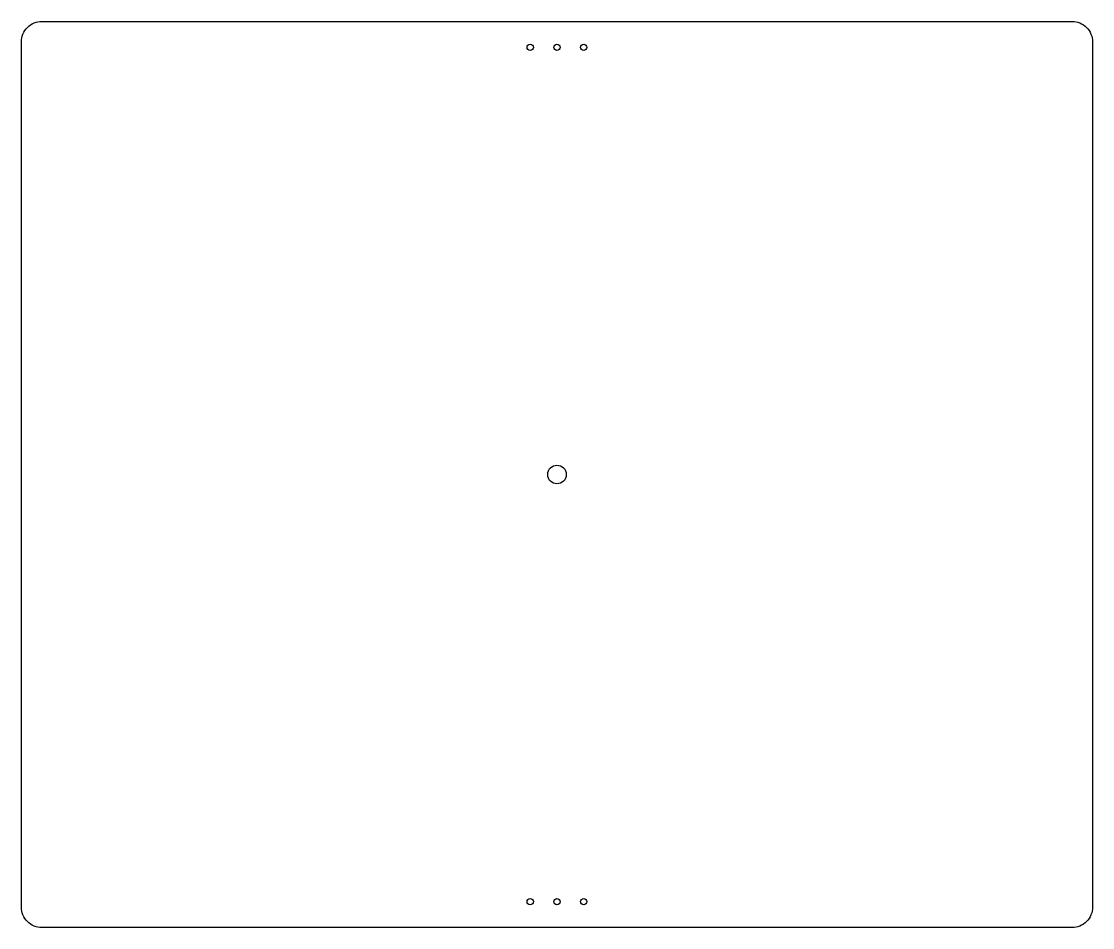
# Model space of a CAD drawing. Header units: millimetres. Extents: x 1264 to 1524, y 1917 to 2137.
import ezdxf

# ---------------------------------------------------------------- set-up
doc = ezdxf.new("R2010")
doc.units = ezdxf.units.MM

msp = doc.modelspace()

# ---------------------------------------------------------------- linework, layer by layer
msp.add_lwpolyline([(1268.61, 2136.9), (1518.61, 2136.9, -0.414214), (1523.61, 2131.9), (1523.61, 1921.9, -0.414214), (1518.61, 1916.9), (1268.61, 1916.9, -0.414214), (1263.61, 1921.9), (1263.61, 2131.9, -0.414214)], format="xyb", close=True)
for centre, radius in [((1387.11, 2130.6), 0.76), ((1393.61, 2130.6), 0.76), ((1400.11, 2130.6), 0.76), ((1393.61, 2026.9), 2.25), ((1387.11, 1923.2), 0.76), ((1393.61, 1923.2), 0.76), ((1400.11, 1923.2), 0.76)]:
    msp.add_circle(centre, radius)

doc.saveas('drawing.dxf')
